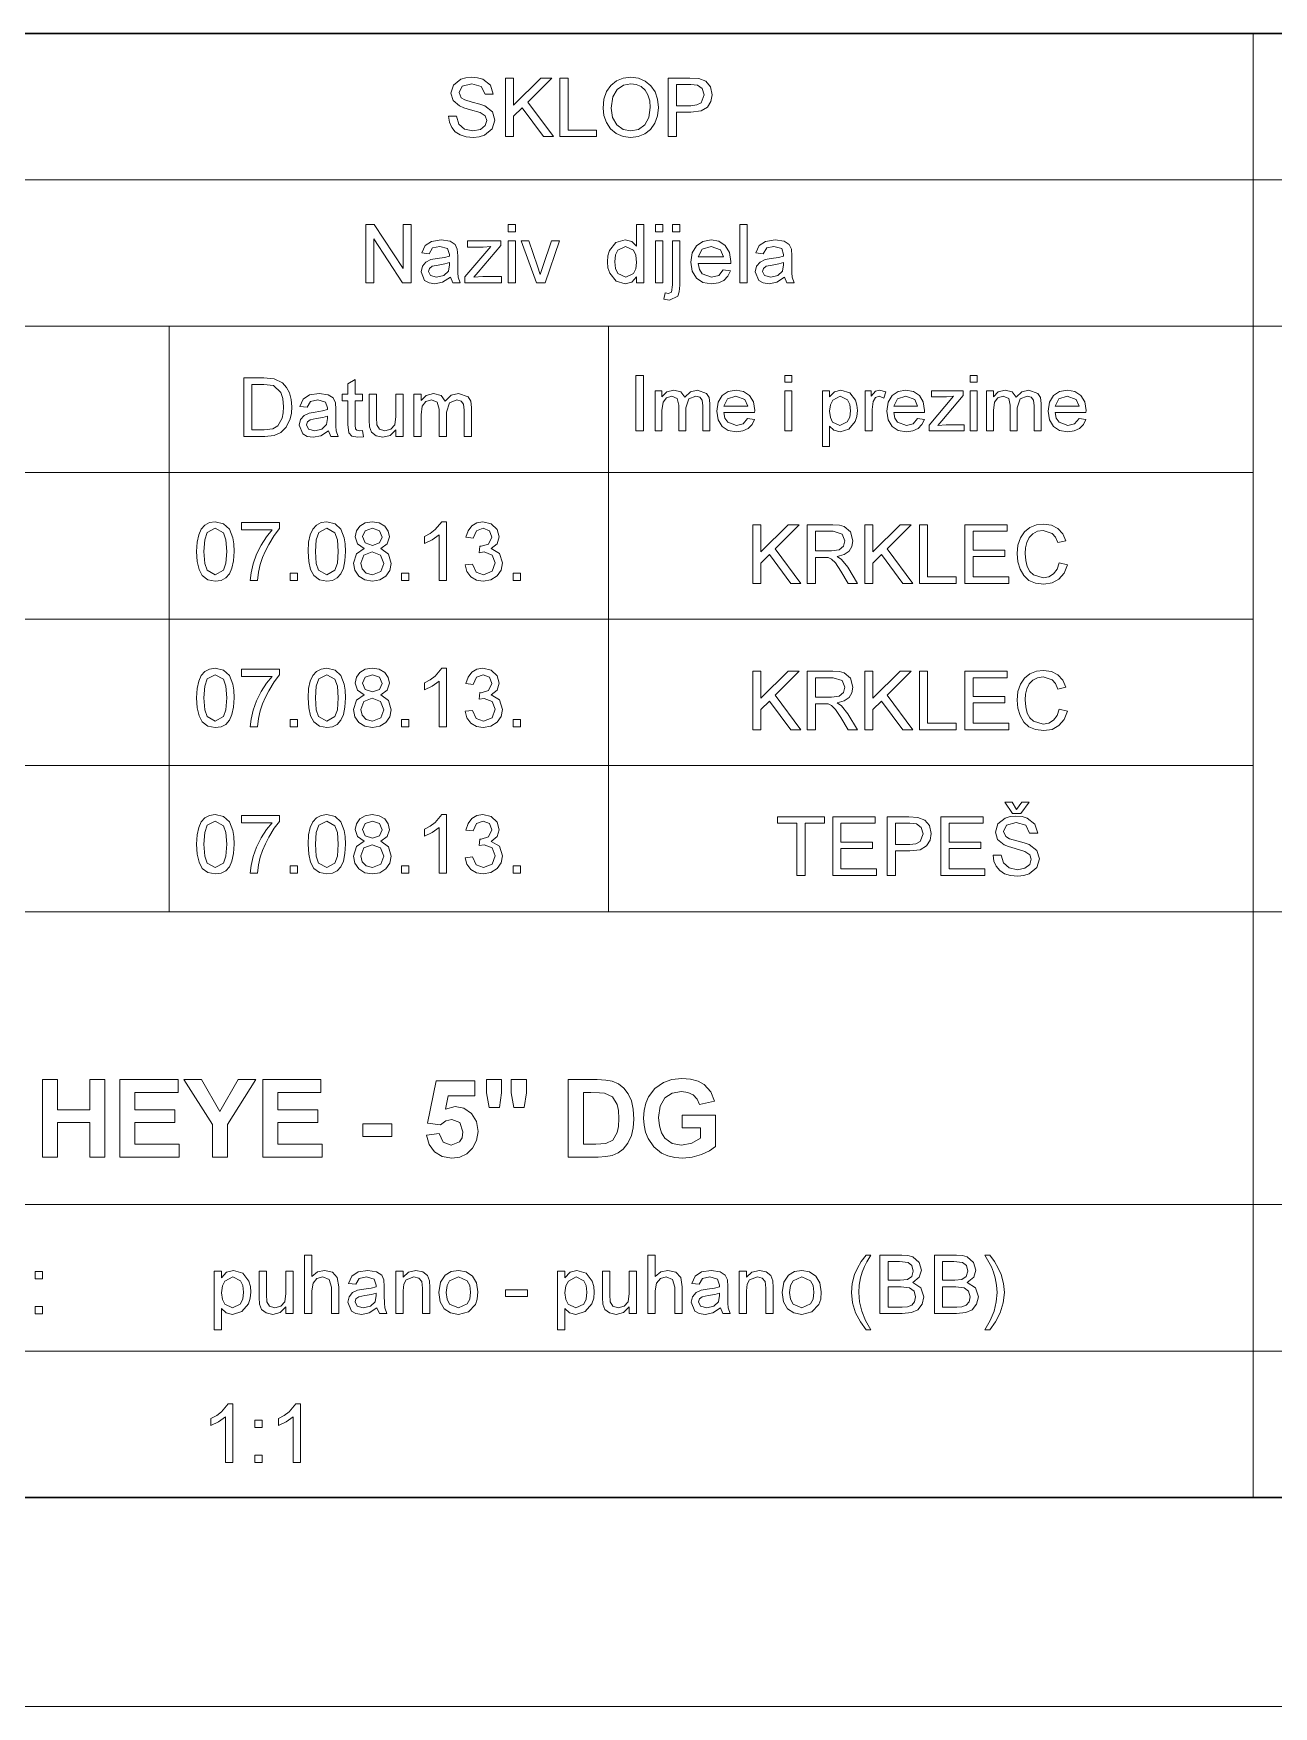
# Model space of a CAD drawing. Extents: x 0 to 297, y 0 to 535.
# Drawn here: x 231.47 to 261.1, y 0 to 40 of the extents above; entities that cross this region are included whole.
import ezdxf

# ---------------------------------------------------------------- set-up
doc = ezdxf.new("R2010")
doc.units = 0

msp = doc.modelspace()

# ---------------------------------------------------------------- linework, layer by layer
at = {"color": 7, "lineweight": 30}
for p, q in [((142.421, 40), (292, 40)), ((20, 5), (292, 5))]:
    msp.add_line(p, q, dxfattribs=at)
at = {"color": 7, "lineweight": 13}
for p, q in [((260.611, 40), (260.611, 5)), ((142.421, 36.5), (292, 36.5)), ((292, 33), (142.421, 33)), ((142.421, 29.5), (260.611, 29.5)), ((142.421, 26), (260.611, 26)), ((142.421, 22.5), (260.611, 22.5)), ((142.421, 19), (292, 19)), ((142.421, 12), (292, 12)), ((142.421, 8.5), (292, 8.5)), ((0, 0), (297, 0))]:
    msp.add_line(p, q, dxfattribs=at)
at = {"color": 7, "lineweight": 13, "ltscale": 0.35}
for p, q in [((234.711, 33), (234.711, 19)), ((245.211, 33), (245.211, 19))]:
    msp.add_line(p, q, dxfattribs=at)
at = {"color": 7, "lineweight": 13}
for points in [[(241.386, 38.02), (241.58, 38.02), (241.635, 37.833), (241.768, 37.715), (241.971, 37.67), (242.148, 37.704), (242.262, 37.798), (242.3, 37.919), (242.264, 38.029), (242.145, 38.109), (241.911, 38.178), (241.755, 38.223), (241.65, 38.266), (241.495, 38.396), (241.444, 38.569), (241.504, 38.767), (241.678, 38.906), (241.799, 38.942), (241.933, 38.953), (242.079, 38.941), (242.206, 38.904), (242.387, 38.76), (242.455, 38.545), (242.261, 38.545), (242.17, 38.734), (241.941, 38.798), (241.711, 38.736), (241.639, 38.586), (241.69, 38.461), (241.78, 38.411), (241.952, 38.36), (242.133, 38.312), (242.25, 38.271), (242.435, 38.129), (242.494, 37.931), (242.431, 37.722), (242.248, 37.569), (242.121, 37.528), (241.98, 37.515), (241.806, 37.529), (241.663, 37.574), (241.549, 37.648), (241.463, 37.751), (241.407, 37.878)], [(242.747, 37.534), (242.747, 38.934), (242.942, 38.934), (242.942, 38.286), (243.59, 38.934), (243.855, 38.934), (243.278, 38.357), (243.894, 37.534), (243.656, 37.534), (243.143, 38.221), (242.942, 38.02), (242.942, 37.534)], [(244.05, 37.534), (244.05, 38.934), (244.244, 38.934), (244.244, 37.69), (244.925, 37.69), (244.925, 37.534)], [(245.08, 38.215), (245.101, 38.43), (245.163, 38.61), (245.265, 38.758), (245.4, 38.866), (245.56, 38.932), (245.742, 38.953), (245.924, 38.93), (246.088, 38.861), (246.223, 38.751), (246.322, 38.605), (246.382, 38.429), (246.403, 38.232), (246.381, 38.031), (246.318, 37.853), (246.215, 37.706), (246.077, 37.6), (245.916, 37.536), (245.742, 37.515), (245.557, 37.538), (245.392, 37.609), (245.257, 37.721), (245.16, 37.868), (245.1, 38.037)], [(246.636, 37.534), (246.636, 38.934), (247.155, 38.934), (247.364, 38.921), (247.534, 38.856), (247.644, 38.724), (247.686, 38.536), (247.658, 38.374), (247.576, 38.239), (247.421, 38.148), (247.178, 38.117), (246.83, 38.117), (246.83, 37.534)], [(245.275, 38.213), (245.308, 37.987), (245.408, 37.815), (245.557, 37.706), (245.741, 37.67), (245.926, 37.707), (246.076, 37.817), (246.175, 37.994), (246.208, 38.233), (246.194, 38.393), (246.152, 38.531), (246.082, 38.644), (245.987, 38.728), (245.872, 38.78), (245.743, 38.798), (245.565, 38.764), (245.413, 38.663), (245.309, 38.483)], [(246.83, 38.273), (247.176, 38.273), (247.323, 38.29), (247.42, 38.34), (247.492, 38.53), (247.449, 38.682), (247.337, 38.766), (247.173, 38.778), (246.83, 38.778)], [(239.407, 34.035), (239.407, 35.435), (239.613, 35.435), (240.302, 34.377), (240.302, 35.435), (240.496, 35.435), (240.496, 34.035), (240.29, 34.035), (239.602, 35.092), (239.602, 34.035)], [(242.81, 35.26), (242.81, 35.435), (242.985, 35.435), (242.985, 35.26)], [(245.882, 34.035), (245.882, 34.181), (245.766, 34.057), (245.607, 34.015), (245.39, 34.081), (245.237, 34.266), (245.196, 34.394), (245.182, 34.539), (245.195, 34.683), (245.232, 34.812), (245.382, 35), (245.606, 35.065), (245.767, 35.023), (245.882, 34.913), (245.882, 35.435), (246.057, 35.435), (246.057, 34.035)], [(246.33, 35.26), (246.33, 35.435), (246.505, 35.435), (246.505, 35.26)], [(246.738, 35.26), (246.738, 35.435), (246.913, 35.435), (246.913, 35.26)], [(248.344, 34.035), (248.344, 35.435), (248.519, 35.435), (248.519, 34.035)], [(241.43, 34.171), (241.246, 34.05), (241.063, 34.015), (240.921, 34.035), (240.816, 34.096), (240.73, 34.303), (240.762, 34.438), (240.848, 34.536), (240.967, 34.592), (241.114, 34.618), (241.288, 34.645), (241.409, 34.676), (241.41, 34.718), (241.364, 34.856), (241.177, 34.91), (241.006, 34.871), (240.924, 34.735), (240.749, 34.754), (240.825, 34.928), (240.978, 35.03), (241.21, 35.065), (241.422, 35.034), (241.542, 34.957), (241.596, 34.839), (241.605, 34.685), (241.605, 34.468), (241.608, 34.28), (241.616, 34.17), (241.663, 34.035), (241.488, 34.035)], [(241.78, 34.035), (241.78, 34.181), (242.394, 34.91), (242.217, 34.89), (241.838, 34.89), (241.838, 35.046), (242.635, 35.046), (242.635, 34.93), (242.095, 34.29), (241.995, 34.171), (242.203, 34.19), (242.655, 34.19), (242.655, 34.035)], [(242.81, 34.035), (242.81, 35.046), (242.985, 35.046), (242.985, 34.035)], [(243.488, 34.035), (243.121, 35.046), (243.307, 35.046), (243.514, 34.44), (243.578, 34.236), (243.641, 34.429), (243.85, 35.046), (244.035, 35.046), (243.693, 34.035)], [(245.357, 34.54), (245.377, 34.378), (245.436, 34.263), (245.623, 34.171), (245.807, 34.258), (245.863, 34.369), (245.882, 34.526), (245.863, 34.698), (245.805, 34.817), (245.615, 34.91), (245.431, 34.821), (245.376, 34.706)], [(246.33, 34.035), (246.33, 35.046), (246.505, 35.046), (246.505, 34.035)], [(246.532, 33.645), (246.564, 33.795), (246.64, 33.782), (246.714, 33.816), (246.738, 33.989), (246.738, 35.046), (246.913, 35.046), (246.913, 33.981), (246.901, 33.823), (246.865, 33.721), (246.664, 33.626)], [(247.953, 34.346), (248.125, 34.326), (248.063, 34.195), (247.966, 34.097), (247.834, 34.036), (247.67, 34.015), (247.467, 34.049), (247.31, 34.151), (247.211, 34.314), (247.177, 34.532), (247.211, 34.757), (247.312, 34.925), (247.466, 35.03), (247.66, 35.065), (247.848, 35.031), (247.999, 34.929), (248.097, 34.765), (248.13, 34.546), (248.129, 34.501), (247.352, 34.501), (247.382, 34.36), (247.451, 34.256), (247.673, 34.171), (247.842, 34.213)], [(247.352, 34.657), (247.955, 34.657), (247.886, 34.823), (247.659, 34.91), (247.447, 34.841)], [(249.413, 34.171), (249.23, 34.05), (249.047, 34.015), (248.905, 34.035), (248.8, 34.096), (248.713, 34.303), (248.746, 34.438), (248.832, 34.536), (248.951, 34.592), (249.098, 34.618), (249.272, 34.645), (249.393, 34.676), (249.394, 34.718), (249.347, 34.856), (249.161, 34.91), (248.989, 34.871), (248.908, 34.735), (248.733, 34.754), (248.809, 34.928), (248.962, 35.03), (249.193, 35.065), (249.406, 35.034), (249.526, 34.957), (249.58, 34.839), (249.588, 34.685), (249.588, 34.468), (249.591, 34.28), (249.6, 34.17), (249.647, 34.035), (249.472, 34.035)], [(241.41, 34.521), (241.297, 34.49), (241.139, 34.464), (240.993, 34.433), (240.928, 34.384), (240.905, 34.312), (240.955, 34.211), (241.102, 34.171), (241.273, 34.212), (241.383, 34.319), (241.409, 34.466)], [(249.394, 34.521), (249.281, 34.49), (249.122, 34.464), (248.977, 34.433), (248.911, 34.384), (248.888, 34.312), (248.939, 34.211), (249.086, 34.171), (249.257, 34.212), (249.366, 34.319), (249.393, 34.466)], [(236.493, 30.364), (236.493, 31.764), (236.971, 31.764), (237.218, 31.744), (237.422, 31.644), (237.518, 31.537), (237.586, 31.405), (237.627, 31.249), (237.641, 31.072), (237.631, 30.922), (237.604, 30.789), (237.509, 30.585), (237.383, 30.458), (237.217, 30.388), (236.994, 30.364)], [(236.688, 30.52), (236.978, 30.52), (237.189, 30.546), (237.311, 30.62), (237.41, 30.8), (237.437, 30.926), (237.446, 31.075), (237.429, 31.273), (237.376, 31.419), (237.206, 31.58), (236.973, 31.609), (236.688, 31.609)], [(239.332, 30.511), (239.352, 30.36), (239.222, 30.345), (239.076, 30.374), (239.003, 30.45), (238.982, 30.649), (238.982, 31.22), (238.846, 31.22), (238.846, 31.375), (238.982, 31.375), (238.982, 31.625), (239.157, 31.728), (239.157, 31.375), (239.332, 31.375), (239.332, 31.22), (239.157, 31.22), (239.157, 30.638), (239.166, 30.545), (239.196, 30.513), (239.256, 30.5)], [(245.859, 30.497), (245.859, 31.826), (246.044, 31.826), (246.044, 30.497)], [(249.422, 31.66), (249.422, 31.826), (249.588, 31.826), (249.588, 31.66)], [(253.852, 31.66), (253.852, 31.826), (254.018, 31.826), (254.018, 31.66)], [(238.516, 30.5), (238.332, 30.38), (238.149, 30.345), (238.007, 30.365), (237.902, 30.426), (237.816, 30.633), (237.848, 30.768), (237.934, 30.866), (238.053, 30.922), (238.2, 30.947), (238.374, 30.974), (238.495, 31.006), (238.496, 31.048), (238.45, 31.185), (238.263, 31.239), (238.092, 31.201), (238.01, 31.064), (237.835, 31.084), (237.911, 31.257), (238.064, 31.359), (238.296, 31.395), (238.508, 31.364), (238.628, 31.286), (238.682, 31.168), (238.691, 31.015), (238.691, 30.798), (238.693, 30.61), (238.702, 30.5), (238.749, 30.364), (238.574, 30.364)], [(240.129, 30.364), (240.129, 30.524), (239.995, 30.39), (239.82, 30.345), (239.66, 30.379), (239.549, 30.465), (239.498, 30.592), (239.488, 30.751), (239.488, 31.375), (239.663, 31.375), (239.663, 30.822), (239.673, 30.643), (239.74, 30.539), (239.867, 30.5), (240.008, 30.54), (240.102, 30.646), (240.129, 30.841), (240.129, 31.375), (240.304, 31.375), (240.304, 30.364)], [(240.557, 30.364), (240.557, 31.375), (240.732, 31.375), (240.732, 31.223), (240.855, 31.348), (241.03, 31.395), (241.209, 31.346), (241.308, 31.211), (241.447, 31.349), (241.623, 31.395), (241.856, 31.312), (241.917, 31.206), (241.938, 31.056), (241.938, 30.364), (241.763, 30.364), (241.763, 30.994), (241.746, 31.14), (241.686, 31.212), (241.583, 31.239), (241.406, 31.169), (241.335, 30.945), (241.335, 30.364), (241.16, 30.364), (241.16, 31.014), (241.118, 31.183), (240.982, 31.239), (240.848, 31.202), (240.76, 31.092), (240.732, 30.883), (240.732, 30.364)], [(246.321, 30.497), (246.321, 31.457), (246.487, 31.457), (246.487, 31.312), (246.604, 31.431), (246.769, 31.475), (246.94, 31.429), (247.033, 31.301), (247.165, 31.432), (247.332, 31.475), (247.554, 31.396), (247.612, 31.296), (247.631, 31.154), (247.631, 30.497), (247.465, 30.497), (247.465, 31.095), (247.449, 31.233), (247.392, 31.302), (247.294, 31.328), (247.126, 31.261), (247.059, 31.048), (247.059, 30.497), (246.893, 30.497), (246.893, 31.113), (246.853, 31.274), (246.723, 31.328), (246.597, 31.292), (246.513, 31.187), (246.487, 30.989), (246.487, 30.497)], [(248.534, 30.792), (248.697, 30.774), (248.639, 30.649), (248.546, 30.556), (248.421, 30.498), (248.265, 30.479), (248.072, 30.511), (247.923, 30.607), (247.829, 30.762), (247.797, 30.969), (247.829, 31.182), (247.925, 31.342), (248.071, 31.442), (248.256, 31.475), (248.434, 31.443), (248.577, 31.346), (248.671, 31.191), (248.702, 30.983), (248.701, 30.94), (247.963, 30.94), (247.992, 30.806), (248.057, 30.707), (248.268, 30.626), (248.428, 30.666)], [(247.963, 31.088), (248.536, 31.088), (248.47, 31.246), (248.255, 31.328), (248.054, 31.262)], [(249.422, 30.497), (249.422, 31.457), (249.588, 31.457), (249.588, 30.497)], [(250.326, 30.128), (250.326, 31.457), (250.492, 31.457), (250.492, 31.31), (250.607, 31.434), (250.762, 31.475), (250.973, 31.412), (251.11, 31.235), (251.145, 31.115), (251.157, 30.984), (251.144, 30.845), (251.104, 30.72), (250.952, 30.541), (250.742, 30.479), (250.597, 30.516), (250.492, 30.612), (250.492, 30.128)], [(250.492, 30.969), (250.51, 30.817), (250.564, 30.71), (250.738, 30.626), (250.916, 30.713), (250.972, 30.823), (250.991, 30.981), (250.972, 31.133), (250.918, 31.241), (250.745, 31.328), (250.569, 31.236), (250.511, 31.123)], [(251.341, 30.497), (251.341, 31.457), (251.489, 31.457), (251.489, 31.328), (251.586, 31.447), (251.683, 31.475), (251.84, 31.43), (251.787, 31.281), (251.677, 31.328), (251.589, 31.295), (251.533, 31.204), (251.507, 31.01), (251.507, 30.497)], [(252.594, 30.792), (252.757, 30.774), (252.699, 30.649), (252.607, 30.556), (252.481, 30.498), (252.326, 30.479), (252.133, 30.511), (251.984, 30.607), (251.89, 30.762), (251.858, 30.969), (251.89, 31.182), (251.986, 31.342), (252.132, 31.442), (252.316, 31.475), (252.495, 31.443), (252.638, 31.346), (252.731, 31.191), (252.763, 30.983), (252.762, 30.94), (252.024, 30.94), (252.052, 30.806), (252.118, 30.707), (252.329, 30.626), (252.489, 30.666)], [(252.024, 31.088), (252.596, 31.088), (252.531, 31.246), (252.316, 31.328), (252.114, 31.262)], [(252.873, 30.497), (252.873, 30.636), (253.457, 31.328), (253.288, 31.309), (252.929, 31.309), (252.929, 31.457), (253.685, 31.457), (253.685, 31.347), (253.173, 30.739), (253.077, 30.626), (253.276, 30.645), (253.704, 30.645), (253.704, 30.497)], [(253.852, 30.497), (253.852, 31.457), (254.018, 31.457), (254.018, 30.497)], [(254.239, 30.497), (254.239, 31.457), (254.405, 31.457), (254.405, 31.312), (254.522, 31.431), (254.688, 31.475), (254.858, 31.429), (254.952, 31.301), (255.084, 31.432), (255.251, 31.475), (255.472, 31.396), (255.53, 31.296), (255.55, 31.154), (255.55, 30.497), (255.384, 30.497), (255.384, 31.095), (255.368, 31.233), (255.31, 31.302), (255.213, 31.328), (255.044, 31.261), (254.978, 31.048), (254.978, 30.497), (254.811, 30.497), (254.811, 31.113), (254.772, 31.274), (254.642, 31.328), (254.516, 31.292), (254.431, 31.187), (254.405, 30.989), (254.405, 30.497)], [(256.452, 30.792), (256.615, 30.774), (256.557, 30.649), (256.464, 30.556), (256.339, 30.498), (256.183, 30.479), (255.99, 30.511), (255.842, 30.607), (255.747, 30.762), (255.716, 30.969), (255.748, 31.182), (255.843, 31.342), (255.99, 31.442), (256.174, 31.475), (256.353, 31.443), (256.496, 31.346), (256.589, 31.191), (256.62, 30.983), (256.619, 30.94), (255.882, 30.94), (255.91, 30.806), (255.976, 30.707), (256.187, 30.626), (256.347, 30.666)], [(255.882, 31.088), (256.454, 31.088), (256.388, 31.246), (256.173, 31.328), (255.972, 31.262)], [(238.496, 30.85), (238.383, 30.819), (238.225, 30.793), (238.079, 30.763), (238.014, 30.714), (237.991, 30.642), (238.041, 30.541), (238.188, 30.5), (238.359, 30.542), (238.468, 30.648), (238.495, 30.796)], [(235.366, 27.614), (235.379, 27.838), (235.416, 28.016), (235.478, 28.151), (235.565, 28.248), (235.676, 28.305), (235.813, 28.324), (236.012, 28.279), (236.149, 28.15), (236.23, 27.943), (236.253, 27.8), (236.261, 27.614), (236.248, 27.392), (236.211, 27.214), (236.149, 27.079), (236.063, 26.982), (235.951, 26.924), (235.813, 26.905), (235.636, 26.939), (235.502, 27.039), (235.426, 27.185), (235.381, 27.376)], [(235.541, 27.615), (235.561, 27.331), (235.62, 27.166), (235.813, 27.06), (236.007, 27.167), (236.066, 27.332), (236.086, 27.615), (236.066, 27.893), (236.009, 28.059), (235.811, 28.169), (235.622, 28.072), (235.561, 27.896)], [(236.436, 28.13), (236.436, 28.305), (237.349, 28.305), (237.349, 28.163), (237.218, 27.998), (237.089, 27.786), (237.009, 27.629), (236.943, 27.469), (236.889, 27.306), (236.848, 27.123), (236.824, 26.924), (236.649, 26.924), (236.668, 27.105), (236.719, 27.32), (236.8, 27.548), (236.91, 27.767), (237.038, 27.965), (237.174, 28.13)], [(238.03, 27.614), (238.042, 27.838), (238.08, 28.016), (238.142, 28.151), (238.229, 28.248), (238.34, 28.305), (238.477, 28.324), (238.676, 28.279), (238.813, 28.15), (238.894, 27.943), (238.917, 27.8), (238.924, 27.614), (238.912, 27.392), (238.875, 27.214), (238.813, 27.079), (238.727, 26.982), (238.615, 26.924), (238.477, 26.905), (238.3, 26.939), (238.166, 27.039), (238.09, 27.185), (238.045, 27.376)], [(238.205, 27.615), (238.225, 27.331), (238.283, 27.166), (238.477, 27.06), (238.671, 27.167), (238.73, 27.332), (238.749, 27.615), (238.73, 27.893), (238.673, 28.059), (238.475, 28.169), (238.286, 28.072), (238.225, 27.896)], [(239.368, 27.688), (239.209, 27.798), (239.158, 27.969), (239.185, 28.107), (239.269, 28.222), (239.398, 28.299), (239.564, 28.324), (239.731, 28.298), (239.862, 28.22), (239.946, 28.103), (239.974, 27.964), (239.924, 27.797), (239.769, 27.688), (239.951, 27.552), (240.013, 27.329), (239.982, 27.164), (239.89, 27.027), (239.747, 26.935), (239.566, 26.905), (239.385, 26.936), (239.242, 27.028), (239.15, 27.165), (239.119, 27.334), (239.184, 27.562)], [(239.333, 27.97), (239.393, 27.819), (239.568, 27.76), (239.739, 27.819), (239.799, 27.961), (239.737, 28.109), (239.566, 28.169), (239.394, 28.11)], [(241.336, 26.924), (241.161, 26.924), (241.161, 28.015), (240.995, 27.897), (240.811, 27.809), (240.811, 27.974), (240.948, 28.049), (241.067, 28.138), (241.223, 28.324), (241.336, 28.324)], [(241.783, 27.294), (241.958, 27.313), (242.05, 27.12), (242.223, 27.06), (242.426, 27.141), (242.502, 27.342), (242.427, 27.53), (242.237, 27.604), (242.119, 27.585), (242.138, 27.741), (242.164, 27.739), (242.344, 27.793), (242.424, 27.961), (242.365, 28.11), (242.212, 28.169), (242.057, 28.11), (241.977, 27.935), (241.802, 27.955), (241.852, 28.111), (241.94, 28.228), (242.06, 28.3), (242.206, 28.324), (242.409, 28.276), (242.55, 28.143), (242.599, 27.964), (242.551, 27.801), (242.408, 27.684), (242.604, 27.566), (242.677, 27.341), (242.645, 27.172), (242.547, 27.032), (242.399, 26.937), (242.217, 26.905), (242.052, 26.932), (241.918, 27.013), (241.825, 27.138)], [(248.658, 26.853), (248.658, 28.253), (248.852, 28.253), (248.852, 27.605), (249.5, 28.253), (249.766, 28.253), (249.189, 27.676), (249.805, 26.853), (249.567, 26.853), (249.053, 27.54), (248.852, 27.339), (248.852, 26.853)], [(249.96, 26.853), (249.96, 28.253), (250.572, 28.253), (250.73, 28.244), (250.844, 28.216), (250.993, 28.083), (251.049, 27.873), (251.026, 27.737), (250.957, 27.624), (250.839, 27.541), (250.672, 27.495), (250.779, 27.425), (250.927, 27.237), (251.16, 26.853), (250.936, 26.853), (250.758, 27.147), (250.63, 27.341), (250.54, 27.433), (250.459, 27.469), (250.36, 27.475), (250.155, 27.475), (250.155, 26.853)], [(250.155, 27.631), (250.536, 27.631), (250.723, 27.657), (250.821, 27.742), (250.855, 27.868), (250.789, 28.033), (250.579, 28.097), (250.155, 28.097)], [(251.335, 26.853), (251.335, 28.253), (251.529, 28.253), (251.529, 27.605), (252.178, 28.253), (252.443, 28.253), (251.866, 27.676), (252.482, 26.853), (252.244, 26.853), (251.73, 27.54), (251.529, 27.339), (251.529, 26.853)], [(252.638, 26.853), (252.638, 28.253), (252.832, 28.253), (252.832, 27.009), (253.513, 27.009), (253.513, 26.853)], [(253.726, 26.853), (253.726, 28.253), (254.738, 28.253), (254.738, 28.097), (253.921, 28.097), (253.921, 27.65), (254.679, 27.65), (254.679, 27.495), (253.921, 27.495), (253.921, 27.009), (254.776, 27.009), (254.776, 26.853)], [(255.982, 27.344), (256.176, 27.298), (256.097, 27.098), (255.972, 26.953), (255.809, 26.863), (255.612, 26.834), (255.412, 26.857), (255.253, 26.925), (255.132, 27.037), (255.043, 27.19), (254.989, 27.37), (254.971, 27.563), (254.991, 27.767), (255.051, 27.943), (255.149, 28.085), (255.28, 28.188), (255.436, 28.251), (255.606, 28.272), (255.792, 28.246), (255.946, 28.166), (256.063, 28.039), (256.138, 27.868), (255.943, 27.826), (255.888, 27.957), (255.812, 28.047), (255.597, 28.117), (255.46, 28.098), (255.347, 28.04), (255.262, 27.949), (255.206, 27.833), (255.176, 27.701), (255.165, 27.565), (255.178, 27.398), (255.215, 27.253), (255.278, 27.137), (255.368, 27.055), (255.594, 26.989), (255.73, 27.012), (255.843, 27.079), (255.929, 27.19)], [(239.294, 27.335), (239.322, 27.199), (239.421, 27.097), (239.568, 27.06), (239.767, 27.137), (239.838, 27.33), (239.764, 27.527), (239.562, 27.605), (239.365, 27.528)], [(237.602, 26.924), (237.602, 27.099), (237.777, 27.099), (237.777, 26.924)], [(240.266, 26.924), (240.266, 27.099), (240.441, 27.099), (240.441, 26.924)], [(242.93, 26.924), (242.93, 27.099), (243.105, 27.099), (243.105, 26.924)], [(235.366, 24.114), (235.379, 24.338), (235.416, 24.516), (235.478, 24.651), (235.565, 24.748), (235.676, 24.805), (235.813, 24.824), (236.012, 24.779), (236.149, 24.65), (236.23, 24.443), (236.253, 24.3), (236.261, 24.114), (236.248, 23.892), (236.211, 23.714), (236.149, 23.579), (236.063, 23.482), (235.951, 23.424), (235.813, 23.405), (235.636, 23.439), (235.502, 23.539), (235.426, 23.685), (235.381, 23.876)], [(236.436, 24.63), (236.436, 24.805), (237.349, 24.805), (237.349, 24.663), (237.218, 24.498), (237.089, 24.286), (237.009, 24.129), (236.943, 23.969), (236.889, 23.806), (236.848, 23.623), (236.824, 23.424), (236.649, 23.424), (236.668, 23.605), (236.719, 23.82), (236.8, 24.048), (236.91, 24.267), (237.038, 24.465), (237.174, 24.63)], [(238.03, 24.114), (238.042, 24.338), (238.08, 24.516), (238.142, 24.651), (238.229, 24.748), (238.34, 24.805), (238.477, 24.824), (238.676, 24.779), (238.813, 24.65), (238.894, 24.443), (238.917, 24.3), (238.924, 24.114), (238.912, 23.892), (238.875, 23.714), (238.813, 23.579), (238.727, 23.482), (238.615, 23.424), (238.477, 23.405), (238.3, 23.439), (238.166, 23.539), (238.09, 23.685), (238.045, 23.876)], [(239.368, 24.188), (239.209, 24.298), (239.158, 24.469), (239.185, 24.607), (239.269, 24.722), (239.398, 24.799), (239.564, 24.824), (239.731, 24.798), (239.862, 24.72), (239.946, 24.603), (239.974, 24.464), (239.924, 24.297), (239.769, 24.188), (239.951, 24.052), (240.013, 23.829), (239.982, 23.664), (239.89, 23.527), (239.747, 23.435), (239.566, 23.405), (239.385, 23.436), (239.242, 23.528), (239.15, 23.665), (239.119, 23.834), (239.184, 24.062)], [(241.336, 23.424), (241.161, 23.424), (241.161, 24.515), (240.995, 24.397), (240.811, 24.309), (240.811, 24.474), (240.948, 24.549), (241.067, 24.638), (241.223, 24.824), (241.336, 24.824)], [(241.783, 23.794), (241.958, 23.813), (242.05, 23.62), (242.223, 23.56), (242.426, 23.641), (242.502, 23.842), (242.427, 24.03), (242.237, 24.104), (242.119, 24.085), (242.138, 24.241), (242.164, 24.239), (242.344, 24.293), (242.424, 24.461), (242.365, 24.61), (242.212, 24.669), (242.057, 24.61), (241.977, 24.435), (241.802, 24.455), (241.852, 24.611), (241.94, 24.728), (242.06, 24.8), (242.206, 24.824), (242.409, 24.776), (242.55, 24.643), (242.599, 24.464), (242.551, 24.301), (242.408, 24.184), (242.604, 24.066), (242.677, 23.841), (242.645, 23.672), (242.547, 23.532), (242.399, 23.437), (242.217, 23.405), (242.052, 23.432), (241.918, 23.513), (241.825, 23.638)], [(235.541, 24.115), (235.561, 23.831), (235.62, 23.666), (235.813, 23.56), (236.007, 23.667), (236.066, 23.832), (236.086, 24.115), (236.066, 24.393), (236.009, 24.559), (235.811, 24.669), (235.622, 24.572), (235.561, 24.396)], [(238.205, 24.115), (238.225, 23.831), (238.283, 23.666), (238.477, 23.56), (238.671, 23.667), (238.73, 23.832), (238.749, 24.115), (238.73, 24.393), (238.673, 24.559), (238.475, 24.669), (238.286, 24.572), (238.225, 24.396)], [(239.333, 24.47), (239.393, 24.319), (239.568, 24.26), (239.739, 24.319), (239.799, 24.461), (239.737, 24.609), (239.566, 24.669), (239.394, 24.61)], [(248.658, 23.353), (248.658, 24.753), (248.852, 24.753), (248.852, 24.105), (249.5, 24.753), (249.766, 24.753), (249.189, 24.176), (249.805, 23.353), (249.567, 23.353), (249.053, 24.04), (248.852, 23.839), (248.852, 23.353)], [(249.96, 23.353), (249.96, 24.753), (250.572, 24.753), (250.73, 24.744), (250.844, 24.716), (250.993, 24.583), (251.049, 24.373), (251.026, 24.237), (250.957, 24.124), (250.839, 24.041), (250.672, 23.995), (250.779, 23.925), (250.927, 23.737), (251.16, 23.353), (250.936, 23.353), (250.758, 23.647), (250.63, 23.841), (250.54, 23.933), (250.459, 23.969), (250.36, 23.975), (250.155, 23.975), (250.155, 23.353)], [(250.155, 24.131), (250.536, 24.131), (250.723, 24.157), (250.821, 24.242), (250.855, 24.368), (250.789, 24.533), (250.579, 24.597), (250.155, 24.597)], [(251.335, 23.353), (251.335, 24.753), (251.529, 24.753), (251.529, 24.105), (252.178, 24.753), (252.443, 24.753), (251.866, 24.176), (252.482, 23.353), (252.244, 23.353), (251.73, 24.04), (251.529, 23.839), (251.529, 23.353)], [(252.638, 23.353), (252.638, 24.753), (252.832, 24.753), (252.832, 23.509), (253.513, 23.509), (253.513, 23.353)], [(253.726, 23.353), (253.726, 24.753), (254.738, 24.753), (254.738, 24.597), (253.921, 24.597), (253.921, 24.15), (254.679, 24.15), (254.679, 23.995), (253.921, 23.995), (253.921, 23.509), (254.776, 23.509), (254.776, 23.353)], [(255.982, 23.844), (256.176, 23.798), (256.097, 23.598), (255.972, 23.453), (255.809, 23.363), (255.612, 23.334), (255.412, 23.357), (255.253, 23.425), (255.132, 23.537), (255.043, 23.69), (254.989, 23.87), (254.971, 24.063), (254.991, 24.267), (255.051, 24.443), (255.149, 24.585), (255.28, 24.688), (255.436, 24.751), (255.606, 24.772), (255.792, 24.746), (255.946, 24.666), (256.063, 24.539), (256.138, 24.368), (255.943, 24.326), (255.888, 24.457), (255.812, 24.547), (255.597, 24.617), (255.46, 24.598), (255.347, 24.54), (255.262, 24.449), (255.206, 24.333), (255.176, 24.201), (255.165, 24.065), (255.178, 23.898), (255.215, 23.753), (255.278, 23.637), (255.368, 23.555), (255.594, 23.489), (255.73, 23.512), (255.843, 23.579), (255.929, 23.69)], [(239.294, 23.835), (239.322, 23.699), (239.421, 23.597), (239.568, 23.56), (239.767, 23.637), (239.838, 23.83), (239.764, 24.027), (239.562, 24.105), (239.365, 24.028)], [(237.602, 23.424), (237.602, 23.599), (237.777, 23.599), (237.777, 23.424)], [(240.266, 23.424), (240.266, 23.599), (240.441, 23.599), (240.441, 23.424)], [(242.93, 23.424), (242.93, 23.599), (243.105, 23.599), (243.105, 23.424)], [(254.961, 21.446), (255.088, 21.621), (255.263, 21.621), (255.059, 21.349), (254.864, 21.349), (254.679, 21.621), (254.854, 21.621)], [(235.366, 20.614), (235.379, 20.838), (235.416, 21.016), (235.478, 21.151), (235.565, 21.248), (235.676, 21.305), (235.813, 21.324), (236.012, 21.279), (236.149, 21.15), (236.23, 20.943), (236.253, 20.8), (236.261, 20.614), (236.248, 20.392), (236.211, 20.214), (236.149, 20.079), (236.063, 19.982), (235.951, 19.924), (235.813, 19.905), (235.636, 19.939), (235.502, 20.039), (235.426, 20.185), (235.381, 20.376)], [(236.436, 21.13), (236.436, 21.305), (237.349, 21.305), (237.349, 21.163), (237.218, 20.998), (237.089, 20.786), (237.009, 20.629), (236.943, 20.469), (236.889, 20.306), (236.848, 20.123), (236.824, 19.924), (236.649, 19.924), (236.668, 20.105), (236.719, 20.32), (236.8, 20.548), (236.91, 20.767), (237.038, 20.965), (237.174, 21.13)], [(238.03, 20.614), (238.042, 20.838), (238.08, 21.016), (238.142, 21.151), (238.229, 21.248), (238.34, 21.305), (238.477, 21.324), (238.676, 21.279), (238.813, 21.15), (238.894, 20.943), (238.917, 20.8), (238.924, 20.614), (238.912, 20.392), (238.875, 20.214), (238.813, 20.079), (238.727, 19.982), (238.615, 19.924), (238.477, 19.905), (238.3, 19.939), (238.166, 20.039), (238.09, 20.185), (238.045, 20.376)], [(239.368, 20.688), (239.209, 20.798), (239.158, 20.969), (239.185, 21.107), (239.269, 21.222), (239.398, 21.299), (239.564, 21.324), (239.731, 21.298), (239.862, 21.22), (239.946, 21.103), (239.974, 20.964), (239.924, 20.797), (239.769, 20.688), (239.951, 20.552), (240.013, 20.329), (239.982, 20.164), (239.89, 20.027), (239.747, 19.935), (239.566, 19.905), (239.385, 19.936), (239.242, 20.028), (239.15, 20.165), (239.119, 20.334), (239.184, 20.562)], [(241.336, 19.924), (241.161, 19.924), (241.161, 21.015), (240.995, 20.897), (240.811, 20.809), (240.811, 20.974), (240.948, 21.049), (241.067, 21.138), (241.223, 21.324), (241.336, 21.324)], [(241.783, 20.294), (241.958, 20.313), (242.05, 20.12), (242.223, 20.06), (242.426, 20.141), (242.502, 20.342), (242.427, 20.53), (242.237, 20.604), (242.119, 20.585), (242.138, 20.741), (242.164, 20.739), (242.344, 20.793), (242.424, 20.961), (242.365, 21.11), (242.212, 21.169), (242.057, 21.11), (241.977, 20.935), (241.802, 20.955), (241.852, 21.111), (241.94, 21.228), (242.06, 21.3), (242.206, 21.324), (242.409, 21.276), (242.55, 21.143), (242.599, 20.964), (242.551, 20.801), (242.408, 20.684), (242.604, 20.566), (242.677, 20.341), (242.645, 20.172), (242.547, 20.032), (242.399, 19.937), (242.217, 19.905), (242.052, 19.932), (241.918, 20.013), (241.825, 20.138)], [(249.711, 19.871), (249.711, 21.116), (249.245, 21.116), (249.245, 21.271), (250.373, 21.271), (250.373, 21.116), (249.906, 21.116), (249.906, 19.871)], [(250.567, 19.871), (250.567, 21.271), (251.578, 21.271), (251.578, 21.116), (250.761, 21.116), (250.761, 20.668), (251.52, 20.668), (251.52, 20.513), (250.761, 20.513), (250.761, 20.027), (251.617, 20.027), (251.617, 19.871)], [(251.87, 19.871), (251.87, 21.271), (252.389, 21.271), (252.598, 21.258), (252.768, 21.194), (252.878, 21.061), (252.92, 20.873), (252.892, 20.711), (252.81, 20.576), (252.655, 20.485), (252.412, 20.455), (252.064, 20.455), (252.064, 19.871)], [(253.153, 19.871), (253.153, 21.271), (254.164, 21.271), (254.164, 21.116), (253.348, 21.116), (253.348, 20.668), (254.106, 20.668), (254.106, 20.513), (253.348, 20.513), (253.348, 20.027), (254.203, 20.027), (254.203, 19.871)], [(254.398, 20.357), (254.592, 20.357), (254.647, 20.17), (254.78, 20.052), (254.983, 20.007), (255.16, 20.041), (255.274, 20.135), (255.311, 20.256), (255.275, 20.366), (255.157, 20.446), (254.923, 20.515), (254.767, 20.561), (254.662, 20.603), (254.507, 20.733), (254.456, 20.906), (254.516, 21.104), (254.69, 21.243), (254.811, 21.279), (254.945, 21.291), (255.09, 21.278), (255.217, 21.242), (255.399, 21.098), (255.467, 20.882), (255.273, 20.882), (255.182, 21.071), (254.952, 21.135), (254.722, 21.073), (254.65, 20.923), (254.701, 20.798), (254.792, 20.748), (254.964, 20.697), (255.144, 20.649), (255.262, 20.608), (255.446, 20.466), (255.506, 20.268), (255.442, 20.059), (255.259, 19.906), (255.133, 19.865), (254.991, 19.852), (254.818, 19.867), (254.674, 19.911), (254.561, 19.985), (254.474, 20.089), (254.419, 20.215)], [(235.541, 20.615), (235.561, 20.331), (235.62, 20.166), (235.813, 20.06), (236.007, 20.167), (236.066, 20.332), (236.086, 20.615), (236.066, 20.893), (236.009, 21.059), (235.811, 21.169), (235.622, 21.072), (235.561, 20.896)], [(238.205, 20.615), (238.225, 20.331), (238.283, 20.166), (238.477, 20.06), (238.671, 20.167), (238.73, 20.332), (238.749, 20.615), (238.73, 20.893), (238.673, 21.059), (238.475, 21.169), (238.286, 21.072), (238.225, 20.896)], [(239.333, 20.97), (239.393, 20.819), (239.568, 20.76), (239.739, 20.819), (239.799, 20.961), (239.737, 21.109), (239.566, 21.169), (239.394, 21.11)], [(252.064, 20.61), (252.41, 20.61), (252.556, 20.627), (252.653, 20.678), (252.725, 20.868), (252.683, 21.02), (252.571, 21.103), (252.406, 21.116), (252.064, 21.116)], [(239.294, 20.335), (239.322, 20.199), (239.421, 20.097), (239.568, 20.06), (239.767, 20.137), (239.838, 20.33), (239.764, 20.527), (239.562, 20.605), (239.365, 20.528)], [(237.602, 19.924), (237.602, 20.099), (237.777, 20.099), (237.777, 19.924)], [(240.266, 19.924), (240.266, 20.099), (240.441, 20.099), (240.441, 19.924)], [(242.93, 19.924), (242.93, 20.099), (243.105, 20.099), (243.105, 19.924)], [(231.684, 13.138), (231.684, 14.988), (232.044, 14.988), (232.044, 14.268), (232.815, 14.268), (232.815, 14.988), (233.175, 14.988), (233.175, 13.138), (232.815, 13.138), (232.815, 13.96), (232.044, 13.96), (232.044, 13.138)], [(233.534, 13.138), (233.534, 14.988), (234.922, 14.988), (234.922, 14.679), (233.894, 14.679), (233.894, 14.268), (234.845, 14.268), (234.845, 13.96), (233.894, 13.96), (233.894, 13.446), (234.947, 13.446), (234.947, 13.138)], [(235.744, 13.138), (235.744, 13.916), (235.063, 14.988), (235.484, 14.988), (235.923, 14.226), (236.363, 14.988), (236.785, 14.988), (236.104, 13.914), (236.104, 13.138)], [(236.952, 13.138), (236.952, 14.988), (238.339, 14.988), (238.339, 14.679), (237.311, 14.679), (237.311, 14.268), (238.262, 14.268), (238.262, 13.96), (237.311, 13.96), (237.311, 13.446), (238.365, 13.446), (238.365, 13.138)], [(240.857, 13.663), (241.166, 13.703), (241.262, 13.496), (241.446, 13.42), (241.648, 13.499), (241.71, 13.599), (241.731, 13.738), (241.656, 13.962), (241.462, 14.037), (241.321, 14.005), (241.195, 13.909), (240.883, 13.948), (241.088, 14.962), (242.013, 14.962), (242.013, 14.602), (241.379, 14.602), (241.311, 14.279), (241.545, 14.345), (241.756, 14.304), (241.932, 14.179), (242.051, 13.987), (242.091, 13.746), (242.058, 13.536), (241.959, 13.35), (241.824, 13.218), (241.659, 13.138), (241.463, 13.112), (241.232, 13.149), (241.048, 13.262), (240.921, 13.437)], [(242.358, 14.32), (242.296, 14.67), (242.296, 14.988), (242.656, 14.988), (242.656, 14.67), (242.602, 14.32)], [(242.949, 14.32), (242.887, 14.67), (242.887, 14.988), (243.247, 14.988), (243.247, 14.67), (243.193, 14.32)], [(244.249, 14.988), (244.939, 14.988), (245.145, 14.979), (245.295, 14.952), (245.447, 14.886), (245.577, 14.782), (245.68, 14.646), (245.755, 14.483), (245.801, 14.285), (245.816, 14.045), (245.802, 13.832), (245.759, 13.651), (245.674, 13.469), (245.558, 13.324), (245.443, 13.24), (245.293, 13.177), (245.147, 13.147), (244.959, 13.138), (244.249, 13.138)], [(246.972, 13.832), (246.972, 14.14), (247.769, 14.14), (247.769, 13.389), (247.626, 13.286), (247.431, 13.196), (247.208, 13.133), (246.982, 13.112), (246.797, 13.126), (246.63, 13.166), (246.478, 13.233), (246.29, 13.38), (246.155, 13.579), (246.095, 13.734), (246.059, 13.897), (246.047, 14.069), (246.061, 14.253), (246.101, 14.424), (246.168, 14.579), (246.316, 14.777), (246.52, 14.922), (246.719, 14.991), (246.96, 15.013), (247.172, 14.998), (247.35, 14.95), (247.496, 14.87), (247.654, 14.699), (247.743, 14.474), (247.384, 14.397), (247.326, 14.525), (247.233, 14.622), (247.108, 14.684), (246.956, 14.705), (246.73, 14.666), (246.556, 14.549), (246.444, 14.354), (246.407, 14.084), (246.424, 13.882), (246.475, 13.716), (246.559, 13.586), (246.734, 13.462), (246.956, 13.42), (247.199, 13.469), (247.409, 13.586), (247.409, 13.832)], [(244.609, 14.679), (244.609, 13.446), (244.907, 13.446), (245.149, 13.464), (245.311, 13.541), (245.416, 13.721), (245.446, 13.869), (245.456, 14.062), (245.446, 14.253), (245.416, 14.394), (245.302, 14.574), (245.117, 14.662), (244.993, 14.675), (244.788, 14.679)], [(239.341, 13.626), (239.341, 13.934), (240.035, 13.934), (240.035, 13.626)], [(235.788, 9.006), (235.788, 10.406), (235.963, 10.406), (235.963, 10.251), (236.084, 10.382), (236.248, 10.426), (236.469, 10.359), (236.614, 10.172), (236.651, 10.046), (236.663, 9.908), (236.649, 9.762), (236.608, 9.63), (236.448, 9.441), (236.226, 9.376), (236.074, 9.415), (235.963, 9.516), (235.963, 9.006)], [(237.499, 9.395), (237.499, 9.554), (237.365, 9.42), (237.19, 9.376), (237.03, 9.41), (236.919, 9.496), (236.868, 9.622), (236.858, 9.782), (236.858, 10.406), (237.033, 10.406), (237.033, 9.853), (237.043, 9.674), (237.11, 9.569), (237.237, 9.531), (237.378, 9.57), (237.472, 9.676), (237.499, 9.871), (237.499, 10.406), (237.674, 10.406), (237.674, 9.395)], [(237.947, 9.395), (237.947, 10.795), (238.122, 10.795), (238.122, 10.279), (238.255, 10.389), (238.419, 10.426), (238.611, 10.381), (238.728, 10.259), (238.763, 10.034), (238.763, 9.395), (238.588, 9.395), (238.588, 10.028), (238.534, 10.212), (238.381, 10.27), (238.242, 10.231), (238.149, 10.125), (238.122, 9.941), (238.122, 9.395)], [(239.677, 9.531), (239.493, 9.411), (239.311, 9.376), (239.169, 9.396), (239.064, 9.456), (238.977, 9.664), (239.01, 9.798), (239.095, 9.896), (239.214, 9.952), (239.361, 9.978), (239.536, 10.005), (239.657, 10.037), (239.658, 10.078), (239.611, 10.216), (239.424, 10.27), (239.253, 10.231), (239.172, 10.095), (238.997, 10.114), (239.072, 10.288), (239.225, 10.39), (239.457, 10.426), (239.669, 10.395), (239.79, 10.317), (239.844, 10.199), (239.852, 10.046), (239.852, 9.829), (239.855, 9.64), (239.864, 9.531), (239.91, 9.395), (239.735, 9.395)], [(240.124, 9.395), (240.124, 10.406), (240.299, 10.406), (240.299, 10.263), (240.43, 10.385), (240.609, 10.426), (240.77, 10.393), (240.881, 10.307), (240.932, 10.181), (240.941, 10.015), (240.941, 9.395), (240.766, 9.395), (240.766, 10.003), (240.747, 10.158), (240.677, 10.239), (240.561, 10.27), (240.377, 10.201), (240.319, 10.102), (240.299, 9.941), (240.299, 9.395)], [(241.155, 9.901), (241.193, 10.143), (241.309, 10.314), (241.451, 10.398), (241.622, 10.426), (241.809, 10.392), (241.958, 10.29), (242.056, 10.128), (242.088, 9.915), (242.074, 9.741), (242.03, 9.61), (241.863, 9.437), (241.622, 9.376), (241.433, 9.409), (241.284, 9.511), (241.187, 9.676)], [(243.994, 9.006), (243.994, 10.406), (244.169, 10.406), (244.169, 10.251), (244.29, 10.382), (244.453, 10.426), (244.675, 10.359), (244.82, 10.172), (244.857, 10.046), (244.869, 9.908), (244.855, 9.762), (244.814, 9.63), (244.653, 9.441), (244.432, 9.376), (244.28, 9.415), (244.169, 9.516), (244.169, 9.006)], [(245.705, 9.395), (245.705, 9.554), (245.571, 9.42), (245.396, 9.376), (245.235, 9.41), (245.124, 9.496), (245.073, 9.622), (245.063, 9.782), (245.063, 10.406), (245.238, 10.406), (245.238, 9.853), (245.249, 9.674), (245.316, 9.569), (245.442, 9.531), (245.584, 9.57), (245.677, 9.676), (245.705, 9.871), (245.705, 10.406), (245.88, 10.406), (245.88, 9.395)], [(246.152, 9.395), (246.152, 10.795), (246.327, 10.795), (246.327, 10.279), (246.46, 10.389), (246.625, 10.426), (246.817, 10.381), (246.934, 10.259), (246.969, 10.034), (246.969, 9.395), (246.794, 9.395), (246.794, 10.028), (246.74, 10.212), (246.587, 10.27), (246.448, 10.231), (246.355, 10.125), (246.327, 9.941), (246.327, 9.395)], [(247.883, 9.531), (247.699, 9.411), (247.516, 9.376), (247.374, 9.396), (247.269, 9.456), (247.183, 9.664), (247.215, 9.798), (247.301, 9.896), (247.42, 9.952), (247.567, 9.978), (247.741, 10.005), (247.862, 10.037), (247.863, 10.078), (247.817, 10.216), (247.63, 10.27), (247.459, 10.231), (247.377, 10.095), (247.202, 10.114), (247.278, 10.288), (247.431, 10.39), (247.663, 10.426), (247.875, 10.395), (247.995, 10.317), (248.049, 10.199), (248.058, 10.046), (248.058, 9.829), (248.061, 9.64), (248.069, 9.531), (248.116, 9.395), (247.941, 9.395)], [(248.33, 9.395), (248.33, 10.406), (248.505, 10.406), (248.505, 10.263), (248.636, 10.385), (248.814, 10.426), (248.976, 10.393), (249.086, 10.307), (249.137, 10.181), (249.147, 10.015), (249.147, 9.395), (248.972, 9.395), (248.972, 10.003), (248.952, 10.158), (248.883, 10.239), (248.766, 10.27), (248.582, 10.201), (248.524, 10.102), (248.505, 9.941), (248.505, 9.395)], [(249.36, 9.901), (249.399, 10.143), (249.514, 10.314), (249.657, 10.398), (249.828, 10.426), (250.014, 10.392), (250.163, 10.29), (250.261, 10.128), (250.294, 9.915), (250.279, 9.741), (250.236, 9.61), (250.068, 9.437), (249.828, 9.376), (249.638, 9.409), (249.489, 9.511), (249.393, 9.676)], [(251.363, 9.006), (251.228, 9.196), (251.115, 9.416), (251.039, 9.654), (251.013, 9.901), (251.032, 10.118), (251.089, 10.326), (251.159, 10.483), (251.25, 10.639), (251.363, 10.795), (251.48, 10.795), (251.382, 10.629), (251.324, 10.518), (251.271, 10.387), (251.23, 10.251), (251.199, 10.076), (251.188, 9.901), (251.206, 9.677), (251.261, 9.453), (251.352, 9.229), (251.48, 9.006)], [(251.694, 9.395), (251.694, 10.795), (252.22, 10.795), (252.365, 10.784), (252.478, 10.752), (252.63, 10.62), (252.685, 10.433), (252.634, 10.263), (252.478, 10.134), (252.675, 10.008), (252.744, 9.798), (252.702, 9.616), (252.601, 9.487), (252.448, 9.418), (252.224, 9.395)], [(251.888, 10.192), (252.182, 10.192), (252.353, 10.21), (252.456, 10.283), (252.491, 10.412), (252.459, 10.542), (252.366, 10.619), (252.16, 10.639), (251.888, 10.639)], [(252.997, 9.395), (252.997, 10.795), (253.523, 10.795), (253.668, 10.784), (253.781, 10.752), (253.933, 10.62), (253.988, 10.433), (253.937, 10.263), (253.781, 10.134), (253.978, 10.008), (254.047, 9.798), (254.005, 9.616), (253.903, 9.487), (253.751, 9.418), (253.527, 9.395)], [(253.191, 10.192), (253.484, 10.192), (253.656, 10.21), (253.759, 10.283), (253.794, 10.412), (253.761, 10.542), (253.669, 10.619), (253.462, 10.639), (253.191, 10.639)], [(254.319, 9.006), (254.202, 9.006), (254.33, 9.229), (254.421, 9.453), (254.476, 9.677), (254.494, 9.901), (254.483, 10.075), (254.452, 10.248), (254.412, 10.385), (254.359, 10.516), (254.301, 10.627), (254.202, 10.795), (254.319, 10.795), (254.432, 10.639), (254.523, 10.483), (254.593, 10.326), (254.65, 10.118), (254.669, 9.901), (254.643, 9.654), (254.567, 9.416), (254.454, 9.196)], [(231.511, 10.224), (231.511, 10.399), (231.686, 10.399), (231.686, 10.224)], [(235.963, 9.892), (235.982, 9.732), (236.039, 9.619), (236.222, 9.531), (236.41, 9.622), (236.469, 9.739), (236.488, 9.905), (236.469, 10.065), (236.412, 10.179), (236.23, 10.27), (236.044, 10.173), (235.983, 10.055)], [(241.33, 9.901), (241.351, 9.739), (241.413, 9.623), (241.622, 9.531), (241.83, 9.624), (241.892, 9.741), (241.913, 9.906), (241.892, 10.064), (241.83, 10.178), (241.622, 10.27), (241.413, 10.178), (241.351, 10.063)], [(244.169, 9.892), (244.188, 9.732), (244.245, 9.619), (244.428, 9.531), (244.616, 9.622), (244.674, 9.739), (244.694, 9.905), (244.675, 10.065), (244.618, 10.179), (244.436, 10.27), (244.25, 10.173), (244.189, 10.055)], [(249.535, 9.901), (249.556, 9.739), (249.619, 9.623), (249.828, 9.531), (250.036, 9.624), (250.098, 9.741), (250.119, 9.906), (250.098, 10.064), (250.035, 10.178), (249.828, 10.27), (249.619, 10.178), (249.556, 10.063)], [(251.888, 9.551), (252.227, 9.551), (252.35, 9.557), (252.454, 9.596), (252.522, 9.674), (252.549, 9.794), (252.51, 9.931), (252.401, 10.013), (252.202, 10.037), (251.888, 10.037)], [(253.191, 9.551), (253.53, 9.551), (253.652, 9.557), (253.757, 9.596), (253.825, 9.674), (253.852, 9.794), (253.812, 9.931), (253.704, 10.013), (253.505, 10.037), (253.191, 10.037)], [(239.658, 9.881), (239.544, 9.85), (239.386, 9.824), (239.241, 9.794), (239.175, 9.744), (239.152, 9.672), (239.202, 9.571), (239.35, 9.531), (239.52, 9.573), (239.63, 9.679), (239.657, 9.827)], [(242.749, 9.803), (242.749, 9.959), (243.274, 9.959), (243.274, 9.803)], [(247.863, 9.881), (247.75, 9.85), (247.592, 9.824), (247.446, 9.794), (247.381, 9.744), (247.358, 9.672), (247.408, 9.571), (247.555, 9.531), (247.726, 9.573), (247.836, 9.679), (247.862, 9.827)], [(231.511, 9.388), (231.511, 9.563), (231.686, 9.563), (231.686, 9.388)], [(236.234, 5.835), (236.059, 5.835), (236.059, 6.926), (235.893, 6.808), (235.709, 6.719), (235.709, 6.885), (235.846, 6.959), (235.965, 7.048), (236.121, 7.235), (236.234, 7.235)], [(237.848, 5.835), (237.673, 5.835), (237.673, 6.926), (237.507, 6.808), (237.323, 6.719), (237.323, 6.885), (237.46, 6.959), (237.579, 7.048), (237.735, 7.235), (237.848, 7.235)], [(236.759, 6.671), (236.759, 6.846), (236.934, 6.846), (236.934, 6.671)], [(236.759, 5.835), (236.759, 6.01), (236.934, 6.01), (236.934, 5.835)]]:
    msp.add_lwpolyline(points, close=True, dxfattribs=at)

doc.saveas('drawing.dxf')
